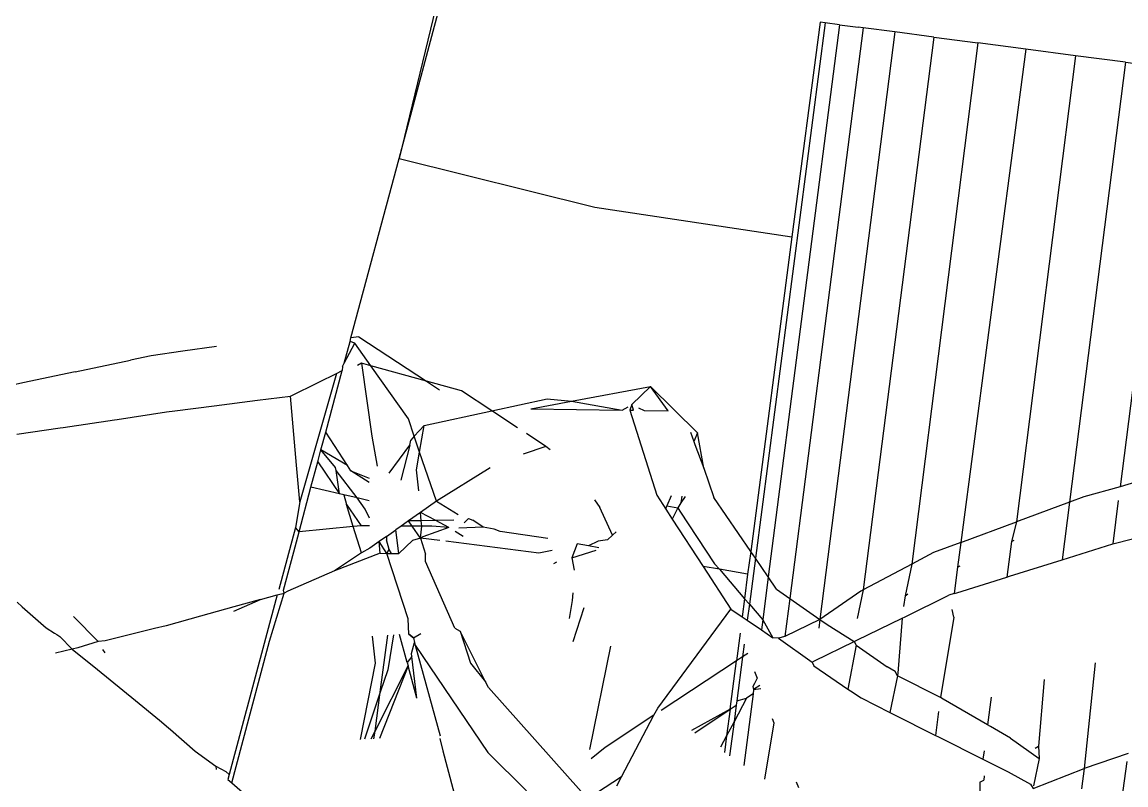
# Model space of a CAD drawing. Header units: inches. Extents: x 3324238 to 135265466, y -1036581 to 20094598.
# Drawn here: x 3354733.6695 to 3354734.1064, y -519089.4473 to -519089.1451 of the extents above; entities that cross this region are included whole.
import ezdxf

# ---------------------------------------------------------------- set-up
doc = ezdxf.new("R2010")
doc.units = ezdxf.units.IN
doc.header["$MEASUREMENT"] = 0

msp = doc.modelspace()

# ---------------------------------------------------------------- linework, layer by layer
for p, q in [((3354733.83896, -519089.11586, 0.00267), (3354733.81867, -519089.1992, 0.00267)), ((3354733.81867, -519089.1992, 0.00267), (3354733.84085, -519089.11637, 0.00267)), ((3354733.9854, -519089.14519, 0.00267), (3354733.97422, -519089.23019, 0.00267)), ((3354733.98735, -519089.14544, 0.00267), (3354733.9854, -519089.14519, 0.00267)), ((3354733.98735, -519089.14544, 0.00267), (3354733.95975, -519089.35747, 0.00267)), ((3354733.9931, -519089.14619, 0.00267), (3354733.96482, -519089.3649, 0.00267)), ((3354734.00244, -519089.14741, 0.00267), (3354733.9734, -519089.37343, 0.00267)), ((3354734.01501, -519089.14906, 0.00267), (3354733.98527, -519089.38178, 0.00267)), ((3354733.9931, -519089.14619, 0.00267), (3354733.98735, -519089.14544, 0.00267)), ((3354733.9931, -519089.14619, 0.00267), (3354734.00049, -519089.14716, 0.00267)), ((3354734.00244, -519089.14741, 0.00267), (3354734.00049, -519089.14716, 0.00267)), ((3354734.01501, -519089.14906, 0.00267), (3354734.00244, -519089.14741, 0.00267)), ((3354734.03033, -519089.15107, 0.00267), (3354734.01501, -519089.14906, 0.00267)), ((3354734.03033, -519089.15107, 0.00267), (3354734.00247, -519089.36997, 0.00267)), ((3354734.04781, -519089.15337, 0.00267), (3354734.02161, -519089.35981, 0.00267)), ((3354734.03033, -519089.15107, 0.00267), (3354734.04781, -519089.15337, 0.00267)), ((3354734.06677, -519089.15586, 0.00267), (3354734.04781, -519089.15337, 0.00267)), ((3354734.06677, -519089.15586, 0.00267), (3354734.04108, -519089.35123, 0.00267)), ((3354734.08649, -519089.15846, 0.00267), (3354734.0631, -519089.34309, 0.00267)), ((3354734.08649, -519089.15846, 0.00267), (3354734.06677, -519089.15586, 0.00267)), ((3354734.10622, -519089.16106, 0.00267), (3354734.08649, -519089.15846, 0.00267)), ((3354734.10622, -519089.16106, 0.00267), (3354734.0841, -519089.33532, 0.00267)), ((3354734.10622, -519089.16106, 0.00267), (3354734.11923, -519089.16279, 0.00267)), ((3354734.12518, -519089.16356, 0.00267), (3354734.1041, -519089.32925, 0.00267)), ((3354733.79964, -519089.27024, 0.00267), (3354733.81867, -519089.1992, 0.00267)), ((3354733.81867, -519089.1992, 0.00267), (3354733.89615, -519089.21848, 0.00267)), ((3354733.89615, -519089.21848, 0.00267), (3354733.97422, -519089.23019, 0.00267)), ((3354733.97422, -519089.23019, 0.00267), (3354733.95792, -519089.3548, 0.00267)), ((3354733.79696, -519089.28027, 0.00267), (3354733.79927, -519089.27162, 0.00267)), ((3354733.79927, -519089.27162, 0.00267), (3354733.79964, -519089.27024, 0.00267)), ((3354733.80122, -519089.27232, 0.00267), (3354733.79927, -519089.27162, 0.00267)), ((3354733.80277, -519089.26982, 0.00267), (3354733.79964, -519089.27024, 0.00267)), ((3354733.80277, -519089.26982, 0.00267), (3354733.82959, -519089.28738, 0.00267)), ((3354733.73307, -519089.27553, 0.00267), (3354733.72057, -519089.27735, 0.00267)), ((3354733.74638, -519089.27358, 0.00267), (3354733.73307, -519089.27553, 0.00267)), ((3354733.79696, -519089.28027, 0.00267), (3354733.80122, -519089.27232, 0.00267)), ((3354733.80756, -519089.28129, 0.00267), (3354733.80122, -519089.27232, 0.00267)), ((3354733.69049, -519089.2837, 0.00267), (3354733.71231, -519089.27909, 0.00267)), ((3354733.72057, -519089.27735, 0.00267), (3354733.71231, -519089.27909, 0.00267)), ((3354733.79627, -519089.28155, 0.00267), (3354733.79696, -519089.28027, 0.00267)), ((3354733.80388, -519089.28027, 0.00267), (3354733.80227, -519089.2811, 0.00267)), ((3354733.80388, -519089.28027, 0.00267), (3354733.80791, -519089.30916, 0.00267)), ((3354733.80756, -519089.28129, 0.00267), (3354733.80388, -519089.28027, 0.00267)), ((3354733.69049, -519089.2837, 0.00267), (3354733.66974, -519089.28807, 0.00267)), ((3354733.79393, -519089.2843, 0.00267), (3354733.77937, -519089.3351, 0.00267)), ((3354733.78692, -519089.28776, 0.00267), (3354733.79393, -519089.2843, 0.00267)), ((3354733.78964, -519089.3076, 0.00267), (3354733.79617, -519089.2832, 0.00267)), ((3354733.79393, -519089.2843, 0.00267), (3354733.79617, -519089.2832, 0.00267)), ((3354733.79627, -519089.28155, 0.00267), (3354733.79617, -519089.2832, 0.00267)), ((3354733.82236, -519089.30227, 0.00267), (3354733.80756, -519089.28129, 0.00267)), ((3354733.82959, -519089.28738, 0.00267), (3354733.80756, -519089.28129, 0.00267)), ((3354733.66974, -519089.28807, 0.00267), (3354733.66398, -519089.28929, 0.00267)), ((3354733.77568, -519089.29331, 0.00267), (3354733.78692, -519089.28776, 0.00267)), ((3354733.84337, -519089.29118, 0.00267), (3354733.82959, -519089.28738, 0.00267)), ((3354733.82959, -519089.28738, 0.00267), (3354733.83475, -519089.29075, 0.00267)), ((3354733.88699, -519089.29528, 0.00267), (3354733.91823, -519089.28943, 0.00267)), ((3354733.91823, -519089.28943, 0.00267), (3354733.91089, -519089.29667, 0.00267)), ((3354733.92522, -519089.29907, 0.00267), (3354733.91823, -519089.28943, 0.00267)), ((3354733.91823, -519089.28943, 0.00267), (3354733.93685, -519089.3078, 0.00267)), ((3354733.76271, -519089.29494, 0.00267), (3354733.77568, -519089.29331, 0.00267)), ((3354733.77813, -519089.32058, 0.00267), (3354733.77568, -519089.29331, 0.00267)), ((3354733.85538, -519089.29909, 0.00267), (3354733.84337, -519089.29118, 0.00267)), ((3354733.72993, -519089.29909, 0.00267), (3354733.74554, -519089.29711, 0.00267)), ((3354733.74554, -519089.29711, 0.00267), (3354733.76271, -519089.29494, 0.00267)), ((3354733.85538, -519089.29909, 0.00267), (3354733.87735, -519089.29433, 0.00267)), ((3354733.87081, -519089.29831, 0.00267), (3354733.88699, -519089.29528, 0.00267)), ((3354733.87081, -519089.29831, 0.00267), (3354733.90701, -519089.29881, 0.00267)), ((3354733.87735, -519089.29433, 0.00267), (3354733.88699, -519089.29528, 0.00267)), ((3354733.88699, -519089.29528, 0.00267), (3354733.90701, -519089.29881, 0.00267)), ((3354733.90701, -519089.29881, 0.00267), (3354733.90939, -519089.2975, 0.00267)), ((3354733.91089, -519089.29667, 0.00267), (3354733.91004, -519089.29886, 0.00267)), ((3354733.91149, -519089.29888, 0.00267), (3354733.91089, -519089.29667, 0.00267)), ((3354733.91351, -519089.29791, 0.00267), (3354733.91569, -519089.29893, 0.00267)), ((3354733.68569, -519089.30566, 0.00267), (3354733.706, -519089.30264, 0.00267)), ((3354733.706, -519089.30264, 0.00267), (3354733.70705, -519089.30249, 0.00267)), ((3354733.70705, -519089.30249, 0.00267), (3354733.72663, -519089.29958, 0.00267)), ((3354733.72663, -519089.29958, 0.00267), (3354733.72993, -519089.29909, 0.00267)), ((3354733.82473, -519089.30922, 0.00267), (3354733.82236, -519089.30227, 0.00267)), ((3354733.82863, -519089.30489, 0.00267), (3354733.85538, -519089.29909, 0.00267)), ((3354733.86563, -519089.30584, 0.00267), (3354733.85538, -519089.29909, 0.00267)), ((3354733.91004, -519089.29886, 0.00267), (3354733.91149, -519089.29888, 0.00267)), ((3354733.91004, -519089.29886, 0.00267), (3354733.92067, -519089.33251, 0.00267)), ((3354733.91569, -519089.29893, 0.00267), (3354733.92522, -519089.29907, 0.00267)), ((3354733.66743, -519089.30838, 0.00267), (3354733.68456, -519089.30583, 0.00267)), ((3354733.68456, -519089.30583, 0.00267), (3354733.68569, -519089.30566, 0.00267)), ((3354733.82863, -519089.30489, 0.00267), (3354733.82473, -519089.30922, 0.00267)), ((3354733.82684, -519089.31544, 0.00267), (3354733.82863, -519089.30489, 0.00267)), ((3354733.78776, -519089.3146, 0.00267), (3354733.78964, -519089.3076, 0.00267)), ((3354733.79822, -519089.32073, 0.00267), (3354733.78964, -519089.3076, 0.00267)), ((3354733.80791, -519089.30916, 0.00267), (3354733.81001, -519089.32102, 0.00267)), ((3354733.82289, -519089.31269, 0.00267), (3354733.82338, -519089.3107, 0.00267)), ((3354733.82473, -519089.30922, 0.00267), (3354733.82338, -519089.3107, 0.00267)), ((3354733.82684, -519089.31544, 0.00267), (3354733.82473, -519089.30922, 0.00267)), ((3354733.8768, -519089.31319, 0.00267), (3354733.86914, -519089.30815, 0.00267)), ((3354733.93408, -519089.30759, 0.00267), (3354733.9354, -519089.31127, 0.00267)), ((3354733.93685, -519089.3078, 0.00267), (3354733.9354, -519089.31127, 0.00267)), ((3354733.9354, -519089.31127, 0.00267), (3354733.93581, -519089.31242, 0.00267)), ((3354733.93928, -519089.32187, 0.00267), (3354733.93685, -519089.3078, 0.00267)), ((3354733.78649, -519089.31937, 0.00267), (3354733.78776, -519089.3146, 0.00267)), ((3354733.79822, -519089.32073, 0.00267), (3354733.78776, -519089.3146, 0.00267)), ((3354733.79347, -519089.32162, 0.00267), (3354733.78776, -519089.3146, 0.00267)), ((3354733.81471, -519089.32381, 0.00267), (3354733.82289, -519089.31269, 0.00267)), ((3354733.82289, -519089.31269, 0.00267), (3354733.81943, -519089.32661, 0.00267)), ((3354733.82564, -519089.32255, 0.00267), (3354733.82684, -519089.31544, 0.00267)), ((3354733.83348, -519089.33496, 0.00267), (3354733.82684, -519089.31544, 0.00267)), ((3354733.8768, -519089.31319, 0.00267), (3354733.86776, -519089.31631, 0.00267)), ((3354733.87848, -519089.31453, 0.00267), (3354733.8768, -519089.31319, 0.00267)), ((3354733.93581, -519089.31242, 0.00267), (3354733.93928, -519089.32187, 0.00267)), ((3354733.7838, -519089.3294, 0.00267), (3354733.78649, -519089.31937, 0.00267)), ((3354733.78649, -519089.31937, 0.00267), (3354733.79507, -519089.33201, 0.00267)), ((3354733.77937, -519089.3351, 0.00267), (3354733.77813, -519089.32058, 0.00267)), ((3354733.7938, -519089.32271, 0.00267), (3354733.79347, -519089.32162, 0.00267)), ((3354733.80206, -519089.33362, 0.00267), (3354733.7938, -519089.32271, 0.00267)), ((3354733.79507, -519089.33201, 0.00267), (3354733.7938, -519089.32271, 0.00267)), ((3354733.79959, -519089.32283, 0.00267), (3354733.79822, -519089.32073, 0.00267)), ((3354733.80686, -519089.32756, 0.00267), (3354733.79959, -519089.32283, 0.00267)), ((3354733.79959, -519089.32283, 0.00267), (3354733.80685, -519089.32578, 0.00267)), ((3354733.82645, -519089.33078, 0.00267), (3354733.82564, -519089.32255, 0.00267)), ((3354733.85471, -519089.32171, 0.00267), (3354733.83348, -519089.33496, 0.00267)), ((3354733.93928, -519089.32187, 0.00267), (3354733.94333, -519089.33347, 0.00267)), ((3354734.12188, -519089.32379, 0.00267), (3354734.1041, -519089.32925, 0.00267)), ((3354733.77908, -519089.34702, 0.00267), (3354733.7838, -519089.3294, 0.00267)), ((3354733.79507, -519089.33201, 0.00267), (3354733.7838, -519089.3294, 0.00267)), ((3354733.79676, -519089.3324, 0.00267), (3354733.79507, -519089.33201, 0.00267)), ((3354733.80206, -519089.33362, 0.00267), (3354733.79676, -519089.3324, 0.00267)), ((3354733.79676, -519089.3324, 0.00267), (3354733.79791, -519089.33619, 0.00267)), ((3354733.92067, -519089.33251, 0.00267), (3354733.92427, -519089.33805, 0.00267)), ((3354733.92639, -519089.33276, 0.00267), (3354733.9247, -519089.33679, 0.00267)), ((3354733.93064, -519089.33293, 0.00267), (3354733.93027, -519089.33562, 0.00267)), ((3354733.932, -519089.33299, 0.00267), (3354733.93027, -519089.33562, 0.00267)), ((3354734.08977, -519089.33323, 0.00267), (3354734.0841, -519089.33532, 0.00267)), ((3354734.1041, -519089.32925, 0.00267), (3354734.08977, -519089.33323, 0.00267)), ((3354733.77937, -519089.3351, 0.00267), (3354733.77763, -519089.34531, 0.00267)), ((3354733.79791, -519089.33619, 0.00267), (3354733.80366, -519089.34465, 0.00267)), ((3354733.80058, -519089.34495, 0.00267), (3354733.79791, -519089.33619, 0.00267)), ((3354733.80521, -519089.33803, 0.00267), (3354733.80206, -519089.33362, 0.00267)), ((3354733.80691, -519089.33474, 0.00267), (3354733.80206, -519089.33362, 0.00267)), ((3354733.83348, -519089.33496, 0.00267), (3354733.82713, -519089.33942, 0.00267)), ((3354733.83348, -519089.33496, 0.00267), (3354733.84203, -519089.34012, 0.00267)), ((3354733.89607, -519089.33443, 0.00267), (3354733.89822, -519089.33745, 0.00267)), ((3354733.90321, -519089.34835, 0.00267), (3354733.89822, -519089.33745, 0.00267)), ((3354733.92427, -519089.33805, 0.00267), (3354733.9247, -519089.33679, 0.00267)), ((3354733.9247, -519089.33679, 0.00267), (3354733.92902, -519089.33754, 0.00267)), ((3354733.92902, -519089.33754, 0.00267), (3354733.92685, -519089.34201, 0.00267)), ((3354733.93027, -519089.33562, 0.00267), (3354733.92902, -519089.33754, 0.00267)), ((3354733.92902, -519089.33754, 0.00267), (3354733.92983, -519089.33887, 0.00267)), ((3354733.95792, -519089.3548, 0.00267), (3354733.94333, -519089.33347, 0.00267)), ((3354734.0841, -519089.33532, 0.00267), (3354734.0631, -519089.34309, 0.00267)), ((3354734.0841, -519089.33532, 0.00267), (3354734.08122, -519089.35808, 0.00267)), ((3354734.10341, -519089.33464, 0.00267), (3354734.10122, -519089.35181, 0.00267)), ((3354733.80696, -519089.34159, 0.00267), (3354733.80521, -519089.33803, 0.00267)), ((3354733.82713, -519089.33942, 0.00267), (3354733.82243, -519089.34272, 0.00267)), ((3354733.83319, -519089.34258, 0.00267), (3354733.82713, -519089.33942, 0.00267)), ((3354733.82748, -519089.34265, 0.00267), (3354733.82713, -519089.33942, 0.00267)), ((3354733.84612, -519089.34179, 0.00267), (3354733.84449, -519089.34343, 0.00267)), ((3354733.84612, -519089.34179, 0.00267), (3354733.84783, -519089.34249, 0.00267)), ((3354733.92427, -519089.33805, 0.00267), (3354733.92685, -519089.34201, 0.00267)), ((3354733.92685, -519089.34201, 0.00267), (3354733.93903, -519089.36073, 0.00267)), ((3354733.92983, -519089.33887, 0.00267), (3354733.94361, -519089.35966, 0.00267)), ((3354733.77763, -519089.34531, 0.00267), (3354733.77105, -519089.3699, 0.00267)), ((3354733.77908, -519089.34702, 0.00267), (3354733.77763, -519089.34531, 0.00267)), ((3354733.80058, -519089.34495, 0.00267), (3354733.77908, -519089.34702, 0.00267)), ((3354733.80366, -519089.34465, 0.00267), (3354733.80058, -519089.34495, 0.00267)), ((3354733.80377, -519089.3554, 0.00267), (3354733.80058, -519089.34495, 0.00267)), ((3354733.80699, -519089.34467, 0.00267), (3354733.80366, -519089.34465, 0.00267)), ((3354733.81365, -519089.34889, 0.00267), (3354733.81739, -519089.34626, 0.00267)), ((3354733.81956, -519089.34474, 0.00267), (3354733.81739, -519089.34626, 0.00267)), ((3354733.81857, -519089.35567, 0.00267), (3354733.81739, -519089.34626, 0.00267)), ((3354733.82243, -519089.34272, 0.00267), (3354733.81956, -519089.34474, 0.00267)), ((3354733.82387, -519089.34476, 0.00267), (3354733.81956, -519089.34474, 0.00267)), ((3354733.82748, -519089.34265, 0.00267), (3354733.82243, -519089.34272, 0.00267)), ((3354733.82387, -519089.34476, 0.00267), (3354733.82243, -519089.34272, 0.00267)), ((3354733.82723, -519089.34953, 0.00267), (3354733.82387, -519089.34476, 0.00267)), ((3354733.8277, -519089.34478, 0.00267), (3354733.82387, -519089.34476, 0.00267)), ((3354733.82723, -519089.34953, 0.00267), (3354733.8277, -519089.34478, 0.00267)), ((3354733.83319, -519089.34258, 0.00267), (3354733.82748, -519089.34265, 0.00267)), ((3354733.8277, -519089.34478, 0.00267), (3354733.82748, -519089.34265, 0.00267)), ((3354733.83171, -519089.3448, 0.00267), (3354733.8277, -519089.34478, 0.00267)), ((3354733.83845, -519089.34533, 0.00267), (3354733.82815, -519089.34901, 0.00267)), ((3354733.83845, -519089.34533, 0.00267), (3354733.83171, -519089.3448, 0.00267)), ((3354733.84041, -519089.34249, 0.00267), (3354733.83319, -519089.34258, 0.00267)), ((3354733.83845, -519089.34533, 0.00267), (3354733.83319, -519089.34258, 0.00267)), ((3354733.85195, -519089.34515, 0.00267), (3354733.8423, -519089.34563, 0.00267)), ((3354733.85195, -519089.34515, 0.00267), (3354733.84783, -519089.34249, 0.00267)), ((3354733.85195, -519089.34515, 0.00267), (3354733.84783, -519089.34249, 0.00267)), ((3354733.85628, -519089.34593, 0.00267), (3354733.85195, -519089.34515, 0.00267)), ((3354733.85868, -519089.34691, 0.00267), (3354733.85628, -519089.34593, 0.00267)), ((3354734.04108, -519089.35123, 0.00267), (3354734.0631, -519089.34309, 0.00267)), ((3354734.0631, -519089.34309, 0.00267), (3354734.06119, -519089.35087, 0.00267)), ((3354733.77697, -519089.35492, 0.00267), (3354733.77908, -519089.34702, 0.00267)), ((3354733.81365, -519089.34889, 0.00267), (3354733.81076, -519089.35091, 0.00267)), ((3354733.81365, -519089.34889, 0.00267), (3354733.81375, -519089.35027, 0.00267)), ((3354733.81365, -519089.34889, 0.00267), (3354733.81375, -519089.35027, 0.00267)), ((3354733.81479, -519089.35408, 0.00267), (3354733.81375, -519089.35027, 0.00267)), ((3354733.82399, -519089.35049, 0.00267), (3354733.81857, -519089.35567, 0.00267)), ((3354733.82723, -519089.34953, 0.00267), (3354733.82399, -519089.35049, 0.00267)), ((3354733.82815, -519089.34901, 0.00267), (3354733.82723, -519089.34953, 0.00267)), ((3354733.83488, -519089.35051, 0.00267), (3354733.82723, -519089.34953, 0.00267)), ((3354733.82723, -519089.34953, 0.00267), (3354733.82915, -519089.35586, 0.00267)), ((3354733.84405, -519089.34886, 0.00267), (3354733.84096, -519089.34697, 0.00267)), ((3354733.8776, -519089.34974, 0.00267), (3354733.85868, -519089.34691, 0.00267)), ((3354733.89753, -519089.35069, 0.00267), (3354733.89373, -519089.35263, 0.00267)), ((3354733.9012, -519089.35018, 0.00267), (3354733.89753, -519089.35069, 0.00267)), ((3354733.90321, -519089.34835, 0.00267), (3354733.9012, -519089.35018, 0.00267)), ((3354733.90466, -519089.34704, 0.00267), (3354733.90321, -519089.34835, 0.00267)), ((3354734.06119, -519089.35087, 0.00267), (3354734.06217, -519089.3504, 0.00267)), ((3354734.10122, -519089.35181, 0.00267), (3354734.11879, -519089.3473, 0.00267)), ((3354733.77289, -519089.37015, 0.00267), (3354733.77697, -519089.35492, 0.00267)), ((3354733.80705, -519089.35352, 0.00267), (3354733.80377, -519089.3554, 0.00267)), ((3354733.81076, -519089.35091, 0.00267), (3354733.80705, -519089.35352, 0.00267)), ((3354733.81115, -519089.35553, 0.00267), (3354733.81076, -519089.35091, 0.00267)), ((3354733.81386, -519089.35558, 0.00267), (3354733.81076, -519089.35091, 0.00267)), ((3354733.81386, -519089.35558, 0.00267), (3354733.81479, -519089.35408, 0.00267)), ((3354733.81571, -519089.35561, 0.00267), (3354733.81479, -519089.35408, 0.00267)), ((3354733.87396, -519089.35551, 0.00267), (3354733.83715, -519089.3508, 0.00267)), ((3354733.87933, -519089.35446, 0.00267), (3354733.87396, -519089.35551, 0.00267)), ((3354733.88924, -519089.35182, 0.00267), (3354733.88705, -519089.3574, 0.00267)), ((3354733.88705, -519089.3574, 0.00267), (3354733.8967, -519089.35427, 0.00267)), ((3354733.89373, -519089.35263, 0.00267), (3354733.88924, -519089.35182, 0.00267)), ((3354733.89772, -519089.35334, 0.00267), (3354733.89373, -519089.35263, 0.00267)), ((3354733.95792, -519089.3548, 0.00267), (3354733.95663, -519089.36388, 0.00267)), ((3354733.95975, -519089.35747, 0.00267), (3354733.95792, -519089.3548, 0.00267)), ((3354734.04108, -519089.35123, 0.00267), (3354734.03023, -519089.35524, 0.00267)), ((3354734.04108, -519089.35123, 0.00267), (3354734.03978, -519089.36105, 0.00267)), ((3354734.06119, -519089.35087, 0.00267), (3354734.05934, -519089.36494, 0.00267)), ((3354734.08122, -519089.35808, 0.00267), (3354734.10122, -519089.35181, 0.00267)), ((3354733.80377, -519089.3554, 0.00267), (3354733.79308, -519089.36253, 0.00267)), ((3354733.81115, -519089.35553, 0.00267), (3354733.79308, -519089.36253, 0.00267)), ((3354733.81115, -519089.35553, 0.00267), (3354733.81386, -519089.35558, 0.00267)), ((3354733.81386, -519089.35558, 0.00267), (3354733.81571, -519089.35561, 0.00267)), ((3354733.8223, -519089.38157, 0.00267), (3354733.81386, -519089.35558, 0.00267)), ((3354733.81571, -519089.35561, 0.00267), (3354733.81857, -519089.35567, 0.00267)), ((3354733.82919, -519089.35878, 0.00267), (3354733.82915, -519089.35586, 0.00267)), ((3354733.84071, -519089.38522, 0.00267), (3354733.82919, -519089.35878, 0.00267)), ((3354733.88104, -519089.35912, 0.00267), (3354733.87979, -519089.35976, 0.00267)), ((3354733.88705, -519089.3574, 0.00267), (3354733.88796, -519089.36219, 0.00267)), ((3354733.95975, -519089.35747, 0.00267), (3354733.95737, -519089.37574, 0.00267)), ((3354733.96482, -519089.3649, 0.00267), (3354733.95975, -519089.35747, 0.00267)), ((3354734.03023, -519089.35524, 0.00267), (3354734.02161, -519089.35981, 0.00267)), ((3354734.06037, -519089.36461, 0.00267), (3354734.08122, -519089.35808, 0.00267)), ((3354733.79308, -519089.36253, 0.00267), (3354733.7746, -519089.37055, 0.00267)), ((3354733.94551, -519089.36189, 0.00267), (3354733.93903, -519089.36073, 0.00267)), ((3354733.93903, -519089.36073, 0.00267), (3354733.95006, -519089.37767, 0.00267)), ((3354733.94361, -519089.35966, 0.00267), (3354733.94551, -519089.36189, 0.00267)), ((3354733.95663, -519089.36388, 0.00267), (3354733.94551, -519089.36189, 0.00267)), ((3354733.94551, -519089.36189, 0.00267), (3354733.95547, -519089.37352, 0.00267)), ((3354733.95663, -519089.36388, 0.00267), (3354733.95547, -519089.37352, 0.00267)), ((3354734.02161, -519089.35981, 0.00267), (3354734.00247, -519089.36997, 0.00267)), ((3354734.02161, -519089.35981, 0.00267), (3354734.01901, -519089.37234, 0.00267)), ((3354734.03978, -519089.36105, 0.00267), (3354734.03841, -519089.3715, 0.00267)), ((3354734.03978, -519089.36105, 0.00267), (3354734.04084, -519089.36055, 0.00267)), ((3354733.96482, -519089.3649, 0.00267), (3354733.96263, -519089.38189, 0.00267)), ((3354733.96811, -519089.3697, 0.00267), (3354733.96482, -519089.3649, 0.00267)), ((3354734.03949, -519089.37116, 0.00267), (3354734.05934, -519089.36494, 0.00267)), ((3354734.05934, -519089.36494, 0.00267), (3354734.06037, -519089.36461, 0.00267)), ((3354733.77048, -519089.37204, 0.00267), (3354733.75145, -519089.44322, 0.00267)), ((3354733.76386, -519089.37387, 0.00267), (3354733.77048, -519089.37204, 0.00267)), ((3354733.76746, -519089.39041, 0.00267), (3354733.77319, -519089.37129, 0.00267)), ((3354733.77048, -519089.37204, 0.00267), (3354733.77319, -519089.37129, 0.00267)), ((3354733.77319, -519089.37129, 0.00267), (3354733.77289, -519089.37015, 0.00267)), ((3354733.7746, -519089.37055, 0.00267), (3354733.77319, -519089.37129, 0.00267)), ((3354733.88742, -519089.37127, 0.00267), (3354733.88724, -519089.37431, 0.00267)), ((3354733.96811, -519089.3697, 0.00267), (3354733.9734, -519089.37343, 0.00267)), ((3354734.00147, -519089.3705, 0.00267), (3354733.98527, -519089.38178, 0.00267)), ((3354734.00247, -519089.36997, 0.00267), (3354734.00005, -519089.38131, 0.00267)), ((3354734.00247, -519089.36997, 0.00267), (3354734.00147, -519089.3705, 0.00267)), ((3354734.01901, -519089.37234, 0.00267), (3354734.01844, -519089.37667, 0.00267)), ((3354734.01897, -519089.38065, 0.00267), (3354734.03632, -519089.37215, 0.00267)), ((3354734.01901, -519089.37234, 0.00267), (3354734.02011, -519089.37167, 0.00267)), ((3354734.03841, -519089.3715, 0.00267), (3354734.03632, -519089.37215, 0.00267)), ((3354734.03841, -519089.3715, 0.00267), (3354734.03949, -519089.37116, 0.00267)), ((3354733.66749, -519089.37494, 0.00267), (3354733.66949, -519089.37671, 0.00267)), ((3354733.66949, -519089.37671, 0.00267), (3354733.67896, -519089.38511, 0.00267)), ((3354733.75332, -519089.37678, 0.00267), (3354733.74009, -519089.38044, 0.00267)), ((3354733.75328, -519089.37841, 0.00267), (3354733.76386, -519089.37387, 0.00267)), ((3354733.76386, -519089.37387, 0.00267), (3354733.75332, -519089.37678, 0.00267)), ((3354733.88724, -519089.37431, 0.00267), (3354733.88601, -519089.38136, 0.00267)), ((3354733.95547, -519089.37352, 0.00267), (3354733.95453, -519089.38072, 0.00267)), ((3354733.95547, -519089.37352, 0.00267), (3354733.95737, -519089.37574, 0.00267)), ((3354733.95737, -519089.37574, 0.00267), (3354733.95654, -519089.3821, 0.00267)), ((3354733.95737, -519089.37574, 0.00267), (3354733.96263, -519089.38189, 0.00267)), ((3354733.9734, -519089.37343, 0.00267), (3354733.97146, -519089.38853, 0.00267)), ((3354733.9734, -519089.37343, 0.00267), (3354733.98527, -519089.38178, 0.00267)), ((3354733.68983, -519089.38064, 0.00267), (3354733.69954, -519089.39054, 0.00267)), ((3354733.74009, -519089.38044, 0.00267), (3354733.72644, -519089.38422, 0.00267)), ((3354733.89178, -519089.37719, 0.00267), (3354733.88746, -519089.39064, 0.00267)), ((3354733.92107, -519089.41688, 0.00267), (3354733.95006, -519089.37767, 0.00267)), ((3354733.95006, -519089.37767, 0.00267), (3354733.95453, -519089.38072, 0.00267)), ((3354733.95453, -519089.38072, 0.00267), (3354733.95654, -519089.3821, 0.00267)), ((3354733.99993, -519089.38997, 0.00267), (3354734.01784, -519089.3812, 0.00267)), ((3354734.01784, -519089.3812, 0.00267), (3354734.01613, -519089.40297, 0.00267)), ((3354734.01784, -519089.3812, 0.00267), (3354734.01897, -519089.38065, 0.00267)), ((3354734.03826, -519089.38088, 0.00267), (3354734.03299, -519089.41272, 0.00267)), ((3354734.03826, -519089.38088, 0.00267), (3354734.03758, -519089.37781, 0.00267)), ((3354733.67896, -519089.38511, 0.00267), (3354733.68235, -519089.38722, 0.00267)), ((3354733.72191, -519089.38535, 0.00267), (3354733.70234, -519089.39025, 0.00267)), ((3354733.72644, -519089.38422, 0.00267), (3354733.72191, -519089.38535, 0.00267)), ((3354733.82258, -519089.38755, 0.00267), (3354733.8223, -519089.38157, 0.00267)), ((3354733.84071, -519089.38522, 0.00267), (3354733.84292, -519089.38634, 0.00267)), ((3354733.95654, -519089.3821, 0.00267), (3354733.96211, -519089.3859, 0.00267)), ((3354733.96263, -519089.38189, 0.00267), (3354733.96211, -519089.3859, 0.00267)), ((3354733.96263, -519089.38189, 0.00267), (3354733.96662, -519089.38899, 0.00267)), ((3354733.98527, -519089.38178, 0.00267), (3354733.97146, -519089.38853, 0.00267)), ((3354733.98527, -519089.38178, 0.00267), (3354733.98484, -519089.38515, 0.00267)), ((3354733.98527, -519089.38178, 0.00267), (3354733.98813, -519089.38379, 0.00267)), ((3354733.98813, -519089.38379, 0.00267), (3354733.99884, -519089.3905, 0.00267)), ((3354733.68235, -519089.38722, 0.00267), (3354733.68321, -519089.38776, 0.00267)), ((3354733.68321, -519089.38776, 0.00267), (3354733.68443, -519089.38852, 0.00267)), ((3354733.68443, -519089.38852, 0.00267), (3354733.68928, -519089.39349, 0.00267)), ((3354733.80803, -519089.38831, 0.00267), (3354733.80917, -519089.39912, 0.00267)), ((3354733.81123, -519089.4106, 0.00267), (3354733.81427, -519089.38798, 0.00267)), ((3354733.81646, -519089.38787, 0.00267), (3354733.81423, -519089.40169, 0.00267)), ((3354733.82191, -519089.39878, 0.00267), (3354733.8189, -519089.38774, 0.00267)), ((3354733.82258, -519089.38755, 0.00267), (3354733.82434, -519089.38908, 0.00267)), ((3354733.82434, -519089.38908, 0.00267), (3354733.82258, -519089.38755, 0.00267)), ((3354733.82434, -519089.38908, 0.00267), (3354733.82729, -519089.38731, 0.00267)), ((3354733.82434, -519089.38908, 0.00267), (3354733.82481, -519089.39092, 0.00267)), ((3354733.84292, -519089.38634, 0.00267), (3354733.84693, -519089.399, 0.00267)), ((3354733.85295, -519089.40647, 0.00267), (3354733.84292, -519089.38634, 0.00267)), ((3354733.95367, -519089.38722, 0.00267), (3354733.95224, -519089.39813, 0.00267)), ((3354733.96211, -519089.3859, 0.00267), (3354733.96662, -519089.38899, 0.00267)), ((3354733.96887, -519089.38918, 0.00267), (3354733.96662, -519089.38899, 0.00267)), ((3354733.97146, -519089.38853, 0.00267), (3354733.96887, -519089.38918, 0.00267)), ((3354733.96887, -519089.38918, 0.00267), (3354733.98217, -519089.39866, 0.00267)), ((3354733.99884, -519089.3905, 0.00267), (3354733.99993, -519089.38997, 0.00267)), ((3354733.68928, -519089.39349, 0.00267), (3354733.68271, -519089.39504, 0.00267)), ((3354733.69155, -519089.39296, 0.00267), (3354733.68928, -519089.39349, 0.00267)), ((3354733.68928, -519089.39349, 0.00267), (3354733.6993, -519089.40163, 0.00267)), ((3354733.69954, -519089.39054, 0.00267), (3354733.69155, -519089.39296, 0.00267)), ((3354733.70234, -519089.39025, 0.00267), (3354733.69954, -519089.39054, 0.00267)), ((3354733.70238, -519089.39503, 0.00267), (3354733.70143, -519089.39367, 0.00267)), ((3354733.75644, -519089.43156, 0.00267), (3354733.76746, -519089.39041, 0.00267)), ((3354733.82355, -519089.39528, 0.00267), (3354733.82481, -519089.39092, 0.00267)), ((3354733.82481, -519089.39092, 0.00267), (3354733.82511, -519089.39197, 0.00267)), ((3354733.82511, -519089.39197, 0.00267), (3354733.83502, -519089.42779, 0.00267)), ((3354733.82511, -519089.39197, 0.00267), (3354733.85378, -519089.43442, 0.00267)), ((3354733.90243, -519089.3923, 0.00267), (3354733.89413, -519089.43325, 0.00267)), ((3354733.95531, -519089.39155, 0.00267), (3354733.95466, -519089.39653, 0.00267)), ((3354733.98318, -519089.39817, 0.00267), (3354733.99884, -519089.3905, 0.00267)), ((3354733.99968, -519089.39192, 0.00267), (3354733.99636, -519089.40931, 0.00267)), ((3354733.99884, -519089.3905, 0.00267), (3354733.99968, -519089.39192, 0.00267)), ((3354733.99968, -519089.39192, 0.00267), (3354734.01191, -519089.40052, 0.00267)), ((3354733.8237, -519089.39647, 0.00267), (3354733.82191, -519089.39878, 0.00267)), ((3354733.82191, -519089.39878, 0.00267), (3354733.82228, -519089.40011, 0.00267)), ((3354733.8237, -519089.39647, 0.00267), (3354733.82355, -519089.39528, 0.00267)), ((3354733.82577, -519089.41289, 0.00267), (3354733.8237, -519089.39647, 0.00267)), ((3354733.95224, -519089.39813, 0.00267), (3354733.92245, -519089.4178, 0.00267)), ((3354733.94973, -519089.41731, 0.00267), (3354733.95224, -519089.39813, 0.00267)), ((3354733.95466, -519089.39653, 0.00267), (3354733.95224, -519089.39813, 0.00267)), ((3354733.95466, -519089.39653, 0.00267), (3354733.9524, -519089.41394, 0.00267)), ((3354733.95669, -519089.39519, 0.00267), (3354733.95466, -519089.39653, 0.00267)), ((3354733.98217, -519089.39866, 0.00267), (3354733.98318, -519089.39817, 0.00267)), ((3354733.98217, -519089.39866, 0.00267), (3354733.98293, -519089.40013, 0.00267)), ((3354733.6993, -519089.40163, 0.00267), (3354733.71429, -519089.4138, 0.00267)), ((3354733.80917, -519089.39912, 0.00267), (3354733.80327, -519089.42931, 0.00267)), ((3354733.80917, -519089.42596, 0.00267), (3354733.82228, -519089.40011, 0.00267)), ((3354733.82228, -519089.40011, 0.00267), (3354733.81099, -519089.42894, 0.00267)), ((3354733.81423, -519089.40169, 0.00267), (3354733.81123, -519089.4106, 0.00267)), ((3354733.82577, -519089.41289, 0.00267), (3354733.82228, -519089.40011, 0.00267)), ((3354733.84693, -519089.399, 0.00267), (3354733.85295, -519089.40647, 0.00267)), ((3354733.9594, -519089.40235, 0.00267), (3354733.96043, -519089.40507, 0.00267)), ((3354733.98293, -519089.40013, 0.00267), (3354733.99636, -519089.40931, 0.00267)), ((3354734.01506, -519089.40235, 0.00267), (3354734.01191, -519089.40052, 0.00267)), ((3354734.01599, -519089.40407, 0.00267), (3354734.01506, -519089.40235, 0.00267)), ((3354734.01613, -519089.40297, 0.00267), (3354734.01599, -519089.40407, 0.00267)), ((3354734.09421, -519089.39898, 0.00267), (3354734.0899, -519089.44074, 0.00267)), ((3354733.85404, -519089.40865, 0.00267), (3354733.85295, -519089.40647, 0.00267)), ((3354733.95937, -519089.40706, 0.00267), (3354733.95872, -519089.40829, 0.00267)), ((3354733.96043, -519089.40507, 0.00267), (3354733.95937, -519089.40706, 0.00267)), ((3354734.01599, -519089.40407, 0.00267), (3354734.01292, -519089.41857, 0.00267)), ((3354734.03299, -519089.41272, 0.00267), (3354734.01599, -519089.40407, 0.00267)), ((3354734.07405, -519089.40559, 0.00267), (3354734.07184, -519089.43194, 0.00267)), ((3354733.81123, -519089.4106, 0.00267), (3354733.80496, -519089.42923, 0.00267)), ((3354733.80917, -519089.42596, 0.00267), (3354733.81123, -519089.4106, 0.00267)), ((3354733.89799, -519089.45791, 0.00267), (3354733.85404, -519089.40865, 0.00267)), ((3354733.95884, -519089.41116, 0.00267), (3354733.95517, -519089.43957, 0.00267)), ((3354733.95884, -519089.41116, 0.00267), (3354733.95628, -519089.41289, 0.00267)), ((3354733.95872, -519089.40829, 0.00267), (3354733.95905, -519089.40954, 0.00267)), ((3354733.95905, -519089.40954, 0.00267), (3354733.95884, -519089.41116, 0.00267)), ((3354733.96151, -519089.40792, 0.00267), (3354733.95905, -519089.40954, 0.00267)), ((3354733.95905, -519089.40954, 0.00267), (3354733.96194, -519089.40907, 0.00267)), ((3354733.99636, -519089.40931, 0.00267), (3354733.99738, -519089.41, 0.00267)), ((3354733.99738, -519089.41, 0.00267), (3354734.00156, -519089.41286, 0.00267)), ((3354733.71429, -519089.4138, 0.00267), (3354733.72386, -519089.42158, 0.00267)), ((3354733.94973, -519089.41731, 0.00267), (3354733.95217, -519089.41566, 0.00267)), ((3354733.95628, -519089.41289, 0.00267), (3354733.95132, -519089.42224, 0.00267)), ((3354733.95217, -519089.41566, 0.00267), (3354733.95132, -519089.42224, 0.00267)), ((3354733.9524, -519089.41394, 0.00267), (3354733.95217, -519089.41566, 0.00267)), ((3354733.9524, -519089.41394, 0.00267), (3354733.95628, -519089.41289, 0.00267)), ((3354734.00156, -519089.41286, 0.00267), (3354734.01292, -519089.41857, 0.00267)), ((3354734.03414, -519089.41339, 0.00267), (3354734.03299, -519089.41272, 0.00267)), ((3354734.05163, -519089.42351, 0.00267), (3354734.03414, -519089.41339, 0.00267)), ((3354734.05308, -519089.41247, 0.00267), (3354734.05163, -519089.42351, 0.00267)), ((3354733.91958, -519089.41969, 0.00267), (3354733.90022, -519089.43247, 0.00267)), ((3354733.90669, -519089.44408, 0.00267), (3354733.91958, -519089.41969, 0.00267)), ((3354733.91958, -519089.41969, 0.00267), (3354733.92107, -519089.41688, 0.00267)), ((3354733.94973, -519089.41731, 0.00267), (3354733.93447, -519089.42579, 0.00267)), ((3354733.93582, -519089.4267, 0.00267), (3354733.94973, -519089.41731, 0.00267)), ((3354733.94973, -519089.41731, 0.00267), (3354733.94835, -519089.42783, 0.00267)), ((3354734.01292, -519089.41857, 0.00267), (3354734.01408, -519089.41915, 0.00267)), ((3354734.01408, -519089.41915, 0.00267), (3354734.03102, -519089.42765, 0.00267)), ((3354734.03227, -519089.4182, 0.00267), (3354734.03102, -519089.42765, 0.00267)), ((3354733.72386, -519089.42158, 0.00267), (3354733.72738, -519089.42464, 0.00267)), ((3354733.72738, -519089.42464, 0.00267), (3354733.7282, -519089.42536, 0.00267)), ((3354733.95132, -519089.42224, 0.00267), (3354733.94835, -519089.42783, 0.00267)), ((3354733.95132, -519089.42224, 0.00267), (3354733.94955, -519089.43583, 0.00267)), ((3354733.96708, -519089.42264, 0.00267), (3354733.96329, -519089.44498, 0.00267)), ((3354733.96645, -519089.42098, 0.00267), (3354733.96708, -519089.42264, 0.00267)), ((3354734.05282, -519089.4242, 0.00267), (3354734.05163, -519089.42351, 0.00267)), ((3354734.06078, -519089.4288, 0.00267), (3354734.05282, -519089.4242, 0.00267)), ((3354733.7282, -519089.42536, 0.00267), (3354733.73802, -519089.43391, 0.00267)), ((3354733.8077, -519089.4291, 0.00267), (3354733.80917, -519089.42596, 0.00267)), ((3354733.80875, -519089.42905, 0.00267), (3354733.80917, -519089.42596, 0.00267)), ((3354733.83478, -519089.42895, 0.00267), (3354733.83604, -519089.43376, 0.00267)), ((3354733.94835, -519089.42783, 0.00267), (3354733.94598, -519089.4323, 0.00267)), ((3354733.94835, -519089.42783, 0.00267), (3354733.94748, -519089.43446, 0.00267)), ((3354734.03102, -519089.42765, 0.00267), (3354734.03225, -519089.42827, 0.00267)), ((3354734.03225, -519089.42827, 0.00267), (3354734.04984, -519089.43711, 0.00267)), ((3354734.06078, -519089.4288, 0.00267), (3354734.07206, -519089.43687, 0.00267)), ((3354733.75245, -519089.44646, 0.00267), (3354733.75644, -519089.43156, 0.00267)), ((3354733.83604, -519089.43376, 0.00267), (3354733.84693, -519089.47496, 0.00267)), ((3354733.90022, -519089.43247, 0.00267), (3354733.89472, -519089.437, 0.00267)), ((3354734.07047, -519089.43279, 0.00267), (3354734.07184, -519089.43194, 0.00267)), ((3354734.07184, -519089.43194, 0.00267), (3354734.07206, -519089.43687, 0.00267)), ((3354733.73802, -519089.43391, 0.00267), (3354733.74619, -519089.43985, 0.00267)), ((3354733.86908, -519089.44969, 0.00267), (3354733.85378, -519089.43442, 0.00267)), ((3354734.05027, -519089.43383, 0.00267), (3354734.04984, -519089.43711, 0.00267)), ((3354734.04984, -519089.43711, 0.00267), (3354734.0511, -519089.43774, 0.00267)), ((3354734.0511, -519089.43774, 0.00267), (3354734.05982, -519089.44212, 0.00267)), ((3354734.07206, -519089.43687, 0.00267), (3354734.06985, -519089.44764, 0.00267)), ((3354734.10725, -519089.4349, 0.00267), (3354734.0899, -519089.44074, 0.00267)), ((3354734.10395, -519089.46007, 0.00267), (3354734.10686, -519089.43796, 0.00267)), ((3354733.74619, -519089.43985, 0.00267), (3354733.75012, -519089.44194, 0.00267)), ((3354733.74619, -519089.43985, 0.00267), (3354733.74633, -519089.44113, 0.00267)), ((3354733.75012, -519089.44194, 0.00267), (3354733.75145, -519089.44322, 0.00267)), ((3354734.05982, -519089.44212, 0.00267), (3354734.06861, -519089.44696, 0.00267)), ((3354734.06971, -519089.44872, 0.00267), (3354734.0899, -519089.44074, 0.00267)), ((3354734.0899, -519089.44074, 0.00267), (3354734.08887, -519089.44889, 0.00267)), ((3354733.75145, -519089.44322, 0.00267), (3354733.75094, -519089.44515, 0.00267)), ((3354733.75094, -519089.44515, 0.00267), (3354733.75245, -519089.44646, 0.00267)), ((3354733.75245, -519089.44646, 0.00267), (3354733.76108, -519089.45397, 0.00267)), ((3354733.90669, -519089.44408, 0.00267), (3354733.89683, -519089.4505, 0.00267)), ((3354733.90483, -519089.4476, 0.00267), (3354733.90669, -519089.44408, 0.00267)), ((3354733.97594, -519089.44605, 0.00267), (3354733.97677, -519089.44825, 0.00267)), ((3354734.04864, -519089.44626, 0.00267), (3354734.04857, -519089.45776, 0.00267)), ((3354734.04864, -519089.44626, 0.00267), (3354734.05014, -519089.44538, 0.00267)), ((3354734.05034, -519089.44374, 0.00267), (3354734.05014, -519089.44538, 0.00267)), ((3354734.06861, -519089.44696, 0.00267), (3354734.06971, -519089.44872, 0.00267))]:
    msp.add_line(p, q)

doc.saveas('drawing.dxf')
